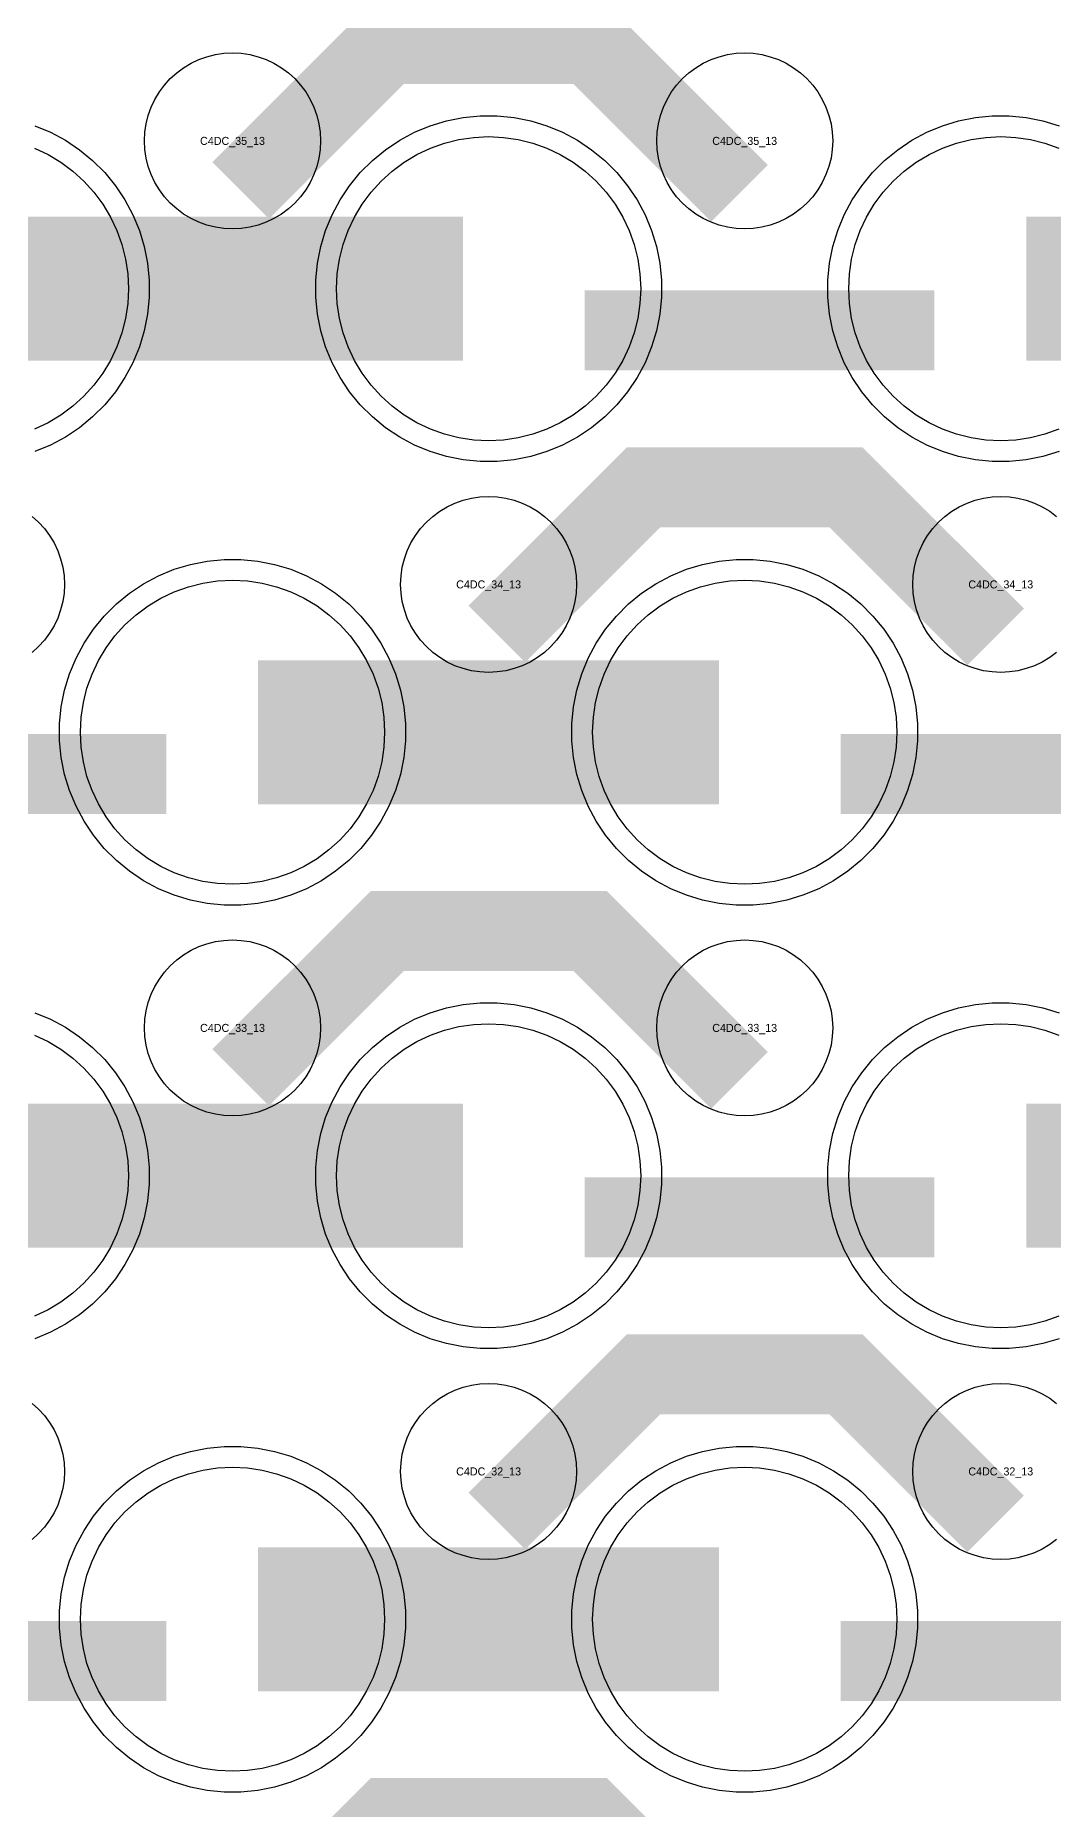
# Model space of a CAD drawing. Extents: x -11880 to 11880, y -14992 to 14992.
# Drawn here: x -7902 to -7584, y -10465 to -9911 of the extents above; entities that cross this region are included whole.
import ezdxf
from ezdxf.enums import TextEntityAlignment as Align

# ---------------------------------------------------------------- set-up
doc = ezdxf.new("R2010")
doc.units = 0
doc.header["$MEASUREMENT"] = 0
for name, color, linetype in [('GDS_775_DT_237', 138, 'CONTINUOUS'), ('RDL1_FS', 34, 'CONTINUOUS'), ('RDL_BS', 160, 'CONTINUOUS')]:
    doc.layers.add(name, color=color, linetype=linetype)

msp = doc.modelspace()

# ---------------------------------------------------------------- linework, layer by layer
at = {"layer": 'RDL1_FS', "color": 240, "true_color": 0xed1f24}
for points in [[(-7760, -10037.329), (-7764.657, -10037.1), (-7769.268, -10036.416), (-7773.791, -10035.284), (-7778.181, -10033.712), (-7782.395, -10031.72), (-7786.395, -10029.322), (-7790.14, -10026.544), (-7793.594, -10023.414), (-7796.724, -10019.96), (-7799.502, -10016.215), (-7801.9, -10012.215), (-7803.892, -10008.001), (-7805.464, -10003.611), (-7806.596, -9999.088), (-7807.28, -9994.477), (-7807.509, -9989.82), (-7807.28, -9985.163), (-7806.596, -9980.552), (-7805.464, -9976.029), (-7803.892, -9971.639), (-7801.9, -9967.425), (-7799.502, -9963.425), (-7796.724, -9959.68), (-7793.594, -9956.226), (-7790.14, -9953.096), (-7786.395, -9950.318), (-7782.395, -9947.92), (-7778.181, -9945.928), (-7773.791, -9944.356), (-7769.268, -9943.224), (-7764.657, -9942.54), (-7760, -9942.311), (-7755.343, -9942.54), (-7750.732, -9943.224), (-7746.209, -9944.356), (-7741.819, -9945.928), (-7737.605, -9947.92), (-7733.605, -9950.318), (-7729.86, -9953.096), (-7726.406, -9956.226), (-7723.276, -9959.68), (-7720.498, -9963.425), (-7718.1, -9967.425), (-7716.108, -9971.639), (-7714.536, -9976.029), (-7713.404, -9980.552), (-7712.72, -9985.163), (-7712.491, -9989.82), (-7712.72, -9994.477), (-7713.404, -9999.088), (-7714.536, -10003.611), (-7716.108, -10008.001), (-7718.1, -10012.215), (-7720.498, -10016.215), (-7723.276, -10019.96), (-7726.406, -10023.414), (-7729.86, -10026.544), (-7733.605, -10029.322), (-7737.605, -10031.72), (-7741.819, -10033.712), (-7746.209, -10035.284), (-7750.732, -10036.416), (-7755.343, -10037.1)], [(-7840, -10453.024), (-7844.657, -10452.795), (-7849.268, -10452.111), (-7853.791, -10450.979), (-7858.181, -10449.407), (-7862.395, -10447.415), (-7866.395, -10445.017), (-7870.14, -10442.239), (-7873.594, -10439.109), (-7876.724, -10435.655), (-7879.502, -10431.91), (-7881.9, -10427.91), (-7883.892, -10423.696), (-7885.464, -10419.306), (-7886.596, -10414.783), (-7887.28, -10410.172), (-7887.509, -10405.515), (-7887.28, -10400.858), (-7886.596, -10396.247), (-7885.464, -10391.724), (-7883.892, -10387.334), (-7881.9, -10383.12), (-7879.502, -10379.12), (-7876.724, -10375.375), (-7873.594, -10371.921), (-7870.14, -10368.791), (-7866.395, -10366.013), (-7862.395, -10363.615), (-7858.181, -10361.623), (-7853.791, -10360.051), (-7849.268, -10358.919), (-7844.657, -10358.235), (-7840, -10358.006), (-7835.343, -10358.235), (-7830.732, -10358.919), (-7826.209, -10360.051), (-7821.819, -10361.623), (-7817.605, -10363.615), (-7813.605, -10366.013), (-7809.86, -10368.791), (-7806.406, -10371.921), (-7803.276, -10375.375), (-7800.498, -10379.12), (-7798.1, -10383.12), (-7796.108, -10387.334), (-7794.536, -10391.724), (-7793.404, -10396.247), (-7792.72, -10400.858), (-7792.491, -10405.515), (-7792.72, -10410.172), (-7793.404, -10414.783), (-7794.536, -10419.306), (-7796.108, -10423.696), (-7798.1, -10427.91), (-7800.498, -10431.91), (-7803.276, -10435.655), (-7806.406, -10439.109), (-7809.86, -10442.239), (-7813.605, -10445.017), (-7817.605, -10447.415), (-7821.819, -10449.407), (-7826.209, -10450.979), (-7830.732, -10452.111), (-7835.343, -10452.795)], [(-7680, -10453.024), (-7684.657, -10452.795), (-7689.268, -10452.111), (-7693.791, -10450.979), (-7698.181, -10449.407), (-7702.395, -10447.415), (-7706.395, -10445.017), (-7710.14, -10442.239), (-7713.594, -10439.109), (-7716.724, -10435.655), (-7719.502, -10431.91), (-7721.9, -10427.91), (-7723.892, -10423.696), (-7725.464, -10419.306), (-7726.596, -10414.783), (-7727.28, -10410.172), (-7727.509, -10405.515), (-7727.28, -10400.858), (-7726.596, -10396.247), (-7725.464, -10391.724), (-7723.892, -10387.334), (-7721.9, -10383.12), (-7719.502, -10379.12), (-7716.724, -10375.375), (-7713.594, -10371.921), (-7710.14, -10368.791), (-7706.395, -10366.013), (-7702.395, -10363.615), (-7698.181, -10361.623), (-7693.791, -10360.051), (-7689.268, -10358.919), (-7684.657, -10358.235), (-7680, -10358.006), (-7675.343, -10358.235), (-7670.732, -10358.919), (-7666.209, -10360.051), (-7661.819, -10361.623), (-7657.605, -10363.615), (-7653.605, -10366.013), (-7649.86, -10368.791), (-7646.406, -10371.921), (-7643.276, -10375.375), (-7640.498, -10379.12), (-7638.1, -10383.12), (-7636.108, -10387.334), (-7634.536, -10391.724), (-7633.404, -10396.247), (-7632.72, -10400.858), (-7632.491, -10405.515), (-7632.72, -10410.172), (-7633.404, -10414.783), (-7634.536, -10419.306), (-7636.108, -10423.696), (-7638.1, -10427.91), (-7640.498, -10431.91), (-7643.276, -10435.655), (-7646.406, -10439.109), (-7649.86, -10442.239), (-7653.605, -10445.017), (-7657.605, -10447.415), (-7661.819, -10449.407), (-7666.209, -10450.979), (-7670.732, -10452.111), (-7675.343, -10452.795)]]:
    msp.add_lwpolyline(points, close=True, dxfattribs=at)
for points in [[(-7581.819, -10033.712), (-7586.209, -10035.284), (-7590.732, -10036.416), (-7595.343, -10037.1), (-7600, -10037.329), (-7604.657, -10037.1), (-7609.268, -10036.416), (-7613.791, -10035.284), (-7618.181, -10033.712), (-7622.395, -10031.72), (-7626.395, -10029.322), (-7630.14, -10026.544), (-7633.594, -10023.414), (-7636.724, -10019.96), (-7639.502, -10016.215), (-7641.9, -10012.215), (-7643.892, -10008.001), (-7645.464, -10003.611), (-7646.596, -9999.088), (-7647.28, -9994.477), (-7647.509, -9989.82), (-7647.28, -9985.163), (-7646.596, -9980.552), (-7645.464, -9976.029), (-7643.892, -9971.639), (-7641.9, -9967.425), (-7639.502, -9963.425), (-7636.724, -9959.68), (-7633.594, -9956.226), (-7630.14, -9953.096), (-7626.395, -9950.318), (-7622.395, -9947.92), (-7618.181, -9945.928), (-7613.791, -9944.356), (-7609.268, -9943.224), (-7604.657, -9942.54), (-7600, -9942.311), (-7595.343, -9942.54), (-7590.732, -9943.224), (-7586.209, -9944.356), (-7581.819, -9945.928)], [(-7901.819, -9945.928), (-7897.605, -9947.92), (-7893.605, -9950.318), (-7889.86, -9953.096), (-7886.406, -9956.226), (-7883.276, -9959.68), (-7880.498, -9963.425), (-7878.1, -9967.425), (-7876.108, -9971.639), (-7874.536, -9976.029), (-7873.404, -9980.552), (-7872.72, -9985.163), (-7872.491, -9989.82), (-7872.72, -9994.477), (-7873.404, -9999.088), (-7874.536, -10003.611), (-7876.108, -10008.001), (-7878.1, -10012.215), (-7880.498, -10016.215), (-7883.276, -10019.96), (-7886.406, -10023.414), (-7889.86, -10026.544), (-7893.605, -10029.322), (-7897.605, -10031.72), (-7901.819, -10033.712)]]:
    msp.add_lwpolyline(points, dxfattribs=at)
for points in [[(-7911.998, -9989.82, 45, 45, 0), (-7839.998, -9989.82, 45, 45, 0)], [(-7839.998, -9989.82, 45, 45, 0), (-7767.998, -9989.82, 45, 45, 0)], [(-7591.998, -9989.82, 45, 45, 0), (-7519.998, -9989.82, 45, 45, 0)], [(-7831.998, -10405.515, 45, 45, 0), (-7759.998, -10405.515, 45, 45, 0)], [(-7759.998, -10405.515, 45, 45, 0), (-7687.998, -10405.515, 45, 45, 0)]]:
    msp.add_lwpolyline(points, format="xyseb", dxfattribs=at)
at = {"layer": 'RDL1_FS'}
for points in [[(-7840, -10175.894), (-7844.657, -10175.665), (-7849.268, -10174.981), (-7853.791, -10173.849), (-7858.181, -10172.277), (-7862.395, -10170.285), (-7866.395, -10167.887), (-7870.14, -10165.109), (-7873.594, -10161.979), (-7876.724, -10158.525), (-7879.502, -10154.78), (-7881.9, -10150.78), (-7883.892, -10146.566), (-7885.464, -10142.176), (-7886.596, -10137.653), (-7887.28, -10133.042), (-7887.509, -10128.385), (-7887.28, -10123.728), (-7886.596, -10119.117), (-7885.464, -10114.594), (-7883.892, -10110.204), (-7881.9, -10105.99), (-7879.502, -10101.99), (-7876.724, -10098.245), (-7873.594, -10094.791), (-7870.14, -10091.661), (-7866.395, -10088.883), (-7862.395, -10086.485), (-7858.181, -10084.493), (-7853.791, -10082.921), (-7849.268, -10081.789), (-7844.657, -10081.105), (-7840, -10080.876), (-7835.343, -10081.105), (-7830.732, -10081.789), (-7826.209, -10082.921), (-7821.819, -10084.493), (-7817.605, -10086.485), (-7813.605, -10088.883), (-7809.86, -10091.661), (-7806.406, -10094.791), (-7803.276, -10098.245), (-7800.498, -10101.99), (-7798.1, -10105.99), (-7796.108, -10110.204), (-7794.536, -10114.594), (-7793.404, -10119.117), (-7792.72, -10123.728), (-7792.491, -10128.385), (-7792.72, -10133.042), (-7793.404, -10137.653), (-7794.536, -10142.176), (-7796.108, -10146.566), (-7798.1, -10150.78), (-7800.498, -10154.78), (-7803.276, -10158.525), (-7806.406, -10161.979), (-7809.86, -10165.109), (-7813.605, -10167.887), (-7817.605, -10170.285), (-7821.819, -10172.277), (-7826.209, -10173.849), (-7830.732, -10174.981), (-7835.343, -10175.665)], [(-7680, -10175.894), (-7684.657, -10175.665), (-7689.268, -10174.981), (-7693.791, -10173.849), (-7698.181, -10172.277), (-7702.395, -10170.285), (-7706.395, -10167.887), (-7710.14, -10165.109), (-7713.594, -10161.979), (-7716.724, -10158.525), (-7719.502, -10154.78), (-7721.9, -10150.78), (-7723.892, -10146.566), (-7725.464, -10142.176), (-7726.596, -10137.653), (-7727.28, -10133.042), (-7727.509, -10128.385), (-7727.28, -10123.728), (-7726.596, -10119.117), (-7725.464, -10114.594), (-7723.892, -10110.204), (-7721.9, -10105.99), (-7719.502, -10101.99), (-7716.724, -10098.245), (-7713.594, -10094.791), (-7710.14, -10091.661), (-7706.395, -10088.883), (-7702.395, -10086.485), (-7698.181, -10084.493), (-7693.791, -10082.921), (-7689.268, -10081.789), (-7684.657, -10081.105), (-7680, -10080.876), (-7675.343, -10081.105), (-7670.732, -10081.789), (-7666.209, -10082.921), (-7661.819, -10084.493), (-7657.605, -10086.485), (-7653.605, -10088.883), (-7649.86, -10091.661), (-7646.406, -10094.791), (-7643.276, -10098.245), (-7640.498, -10101.99), (-7638.1, -10105.99), (-7636.108, -10110.204), (-7634.536, -10114.594), (-7633.404, -10119.117), (-7632.72, -10123.728), (-7632.491, -10128.385), (-7632.72, -10133.042), (-7633.404, -10137.653), (-7634.536, -10142.176), (-7636.108, -10146.566), (-7638.1, -10150.78), (-7640.498, -10154.78), (-7643.276, -10158.525), (-7646.406, -10161.979), (-7649.86, -10165.109), (-7653.605, -10167.887), (-7657.605, -10170.285), (-7661.819, -10172.277), (-7666.209, -10173.849), (-7670.732, -10174.981), (-7675.343, -10175.665)], [(-7760, -10314.459), (-7764.657, -10314.23), (-7769.268, -10313.546), (-7773.791, -10312.414), (-7778.181, -10310.842), (-7782.395, -10308.85), (-7786.395, -10306.452), (-7790.14, -10303.674), (-7793.594, -10300.544), (-7796.724, -10297.09), (-7799.502, -10293.345), (-7801.9, -10289.345), (-7803.892, -10285.131), (-7805.464, -10280.741), (-7806.596, -10276.218), (-7807.28, -10271.607), (-7807.509, -10266.95), (-7807.28, -10262.293), (-7806.596, -10257.682), (-7805.464, -10253.159), (-7803.892, -10248.769), (-7801.9, -10244.555), (-7799.502, -10240.555), (-7796.724, -10236.81), (-7793.594, -10233.356), (-7790.14, -10230.226), (-7786.395, -10227.448), (-7782.395, -10225.05), (-7778.181, -10223.058), (-7773.791, -10221.486), (-7769.268, -10220.354), (-7764.657, -10219.67), (-7760, -10219.441), (-7755.343, -10219.67), (-7750.732, -10220.354), (-7746.209, -10221.486), (-7741.819, -10223.058), (-7737.605, -10225.05), (-7733.605, -10227.448), (-7729.86, -10230.226), (-7726.406, -10233.356), (-7723.276, -10236.81), (-7720.498, -10240.555), (-7718.1, -10244.555), (-7716.108, -10248.769), (-7714.536, -10253.159), (-7713.404, -10257.682), (-7712.72, -10262.293), (-7712.491, -10266.95), (-7712.72, -10271.607), (-7713.404, -10276.218), (-7714.536, -10280.741), (-7716.108, -10285.131), (-7718.1, -10289.345), (-7720.498, -10293.345), (-7723.276, -10297.09), (-7726.406, -10300.544), (-7729.86, -10303.674), (-7733.605, -10306.452), (-7737.605, -10308.85), (-7741.819, -10310.842), (-7746.209, -10312.414), (-7750.732, -10313.546), (-7755.343, -10314.23)]]:
    msp.add_lwpolyline(points, close=True, dxfattribs=at)
for points in [[(-7831.998, -10128.385, 45, 45, 0), (-7759.998, -10128.385, 45, 45, 0)], [(-7759.998, -10128.385, 45, 45, 0), (-7687.998, -10128.385, 45, 45, 0)], [(-7911.998, -10266.95, 45, 45, 0), (-7839.998, -10266.95, 45, 45, 0)], [(-7839.998, -10266.95, 45, 45, 0), (-7767.998, -10266.95, 45, 45, 0)], [(-7591.998, -10266.95, 45, 45, 0), (-7519.998, -10266.95, 45, 45, 0)]]:
    msp.add_lwpolyline(points, format="xyseb", dxfattribs=at)
for points in [[(-7581.819, -10310.842), (-7586.209, -10312.414), (-7590.732, -10313.546), (-7595.343, -10314.23), (-7600, -10314.459), (-7604.657, -10314.23), (-7609.268, -10313.546), (-7613.791, -10312.414), (-7618.181, -10310.842), (-7622.395, -10308.85), (-7626.395, -10306.452), (-7630.14, -10303.674), (-7633.594, -10300.544), (-7636.724, -10297.09), (-7639.502, -10293.345), (-7641.9, -10289.345), (-7643.892, -10285.131), (-7645.464, -10280.741), (-7646.596, -10276.218), (-7647.28, -10271.607), (-7647.509, -10266.95), (-7647.28, -10262.293), (-7646.596, -10257.682), (-7645.464, -10253.159), (-7643.892, -10248.769), (-7641.9, -10244.555), (-7639.502, -10240.555), (-7636.724, -10236.81), (-7633.594, -10233.356), (-7630.14, -10230.226), (-7626.395, -10227.448), (-7622.395, -10225.05), (-7618.181, -10223.058), (-7613.791, -10221.486), (-7609.268, -10220.354), (-7604.657, -10219.67), (-7600, -10219.441), (-7595.343, -10219.67), (-7590.732, -10220.354), (-7586.209, -10221.486), (-7581.819, -10223.058)], [(-7901.819, -10223.058), (-7897.605, -10225.05), (-7893.605, -10227.448), (-7889.86, -10230.226), (-7886.406, -10233.356), (-7883.276, -10236.81), (-7880.498, -10240.555), (-7878.1, -10244.555), (-7876.108, -10248.769), (-7874.536, -10253.159), (-7873.404, -10257.682), (-7872.72, -10262.293), (-7872.491, -10266.95), (-7872.72, -10271.607), (-7873.404, -10276.218), (-7874.536, -10280.741), (-7876.108, -10285.131), (-7878.1, -10289.345), (-7880.498, -10293.345), (-7883.276, -10297.09), (-7886.406, -10300.544), (-7889.86, -10303.674), (-7893.605, -10306.452), (-7897.605, -10308.85), (-7901.819, -10310.842)]]:
    msp.add_lwpolyline(points, dxfattribs=at)
at = {"layer": 'RDL_BS'}
for points in [[(-7837.438, -9959.134, 25, 25, 0), (-7791.623, -9913.319, 25, 25, 0), (-7758.07, -9913.319, 25, 25, 0)], [(-7681.599, -9960.033, 25, 25, 0), (-7728.313, -9913.319, 25, 25, 0), (-7758.071, -9913.319, 25, 25, 0)], [(-7757.438, -10097.699, 25, 25, 0), (-7711.623, -10051.884, 25, 25, 0), (-7678.07, -10051.884, 25, 25, 0)], [(-7601.599, -10098.598, 25, 25, 0), (-7648.313, -10051.884, 25, 25, 0), (-7678.071, -10051.884, 25, 25, 0)], [(-7969.984, -10141.398, 25, 25, 0), (-7860.719, -10141.398, 25, 25, 0)], [(-7649.984, -10141.398, 25, 25, 0), (-7540.719, -10141.398, 25, 25, 0)], [(-7837.438, -10236.264, 25, 25, 0), (-7791.623, -10190.449, 25, 25, 0), (-7758.07, -10190.449, 25, 25, 0)], [(-7681.599, -10237.163, 25, 25, 0), (-7728.313, -10190.449, 25, 25, 0), (-7758.071, -10190.449, 25, 25, 0)], [(-7729.984, -10279.963, 25, 25, 0), (-7620.719, -10279.963, 25, 25, 0)], [(-7757.438, -10374.829, 25, 25, 0), (-7711.623, -10329.014, 25, 25, 0), (-7678.07, -10329.014, 25, 25, 0)], [(-7601.599, -10375.728, 25, 25, 0), (-7648.313, -10329.014, 25, 25, 0), (-7678.071, -10329.014, 25, 25, 0)], [(-7837.438, -10513.394, 25, 25, 0), (-7791.623, -10467.579, 25, 25, 0), (-7758.07, -10467.579, 25, 25, 0)], [(-7681.599, -10514.293, 25, 25, 0), (-7728.313, -10467.579, 25, 25, 0), (-7758.071, -10467.579, 25, 25, 0)]]:
    msp.add_lwpolyline(points, format="xyseb", dxfattribs=at)
for points in [[(-7840, -9971.126), (-7842.693, -9970.994), (-7845.365, -9970.598), (-7847.984, -9969.941), (-7850.519, -9969.034), (-7852.956, -9967.882), (-7855.28, -9966.489), (-7857.443, -9964.886), (-7859.442, -9963.074), (-7861.254, -9961.075), (-7862.857, -9958.912), (-7864.25, -9956.588), (-7865.402, -9954.151), (-7866.309, -9951.616), (-7866.966, -9948.997), (-7867.362, -9946.325), (-7867.494, -9943.632), (-7867.362, -9940.939), (-7866.966, -9938.267), (-7866.309, -9935.648), (-7865.402, -9933.113), (-7864.25, -9930.676), (-7862.857, -9928.352), (-7861.254, -9926.189), (-7859.442, -9924.19), (-7857.443, -9922.378), (-7855.28, -9920.775), (-7852.956, -9919.382), (-7850.519, -9918.23), (-7847.984, -9917.323), (-7845.365, -9916.666), (-7842.693, -9916.27), (-7840, -9916.138), (-7837.307, -9916.27), (-7834.635, -9916.666), (-7832.016, -9917.323), (-7829.481, -9918.23), (-7827.044, -9919.382), (-7824.72, -9920.775), (-7822.557, -9922.378), (-7820.558, -9924.19), (-7818.746, -9926.189), (-7817.143, -9928.352), (-7815.75, -9930.676), (-7814.598, -9933.113), (-7813.691, -9935.648), (-7813.034, -9938.267), (-7812.638, -9940.939), (-7812.506, -9943.632), (-7812.638, -9946.325), (-7813.034, -9948.997), (-7813.691, -9951.616), (-7814.598, -9954.151), (-7815.75, -9956.588), (-7817.143, -9958.912), (-7818.746, -9961.075), (-7820.558, -9963.074), (-7822.557, -9964.886), (-7824.72, -9966.489), (-7827.044, -9967.882), (-7829.481, -9969.034), (-7832.016, -9969.941), (-7834.635, -9970.598), (-7837.307, -9970.994)], [(-7680, -9971.126), (-7682.693, -9970.994), (-7685.365, -9970.598), (-7687.984, -9969.941), (-7690.519, -9969.034), (-7692.956, -9967.882), (-7695.28, -9966.489), (-7697.443, -9964.886), (-7699.442, -9963.074), (-7701.254, -9961.075), (-7702.857, -9958.912), (-7704.25, -9956.588), (-7705.402, -9954.151), (-7706.309, -9951.616), (-7706.966, -9948.997), (-7707.362, -9946.325), (-7707.494, -9943.632), (-7707.362, -9940.939), (-7706.966, -9938.267), (-7706.309, -9935.648), (-7705.402, -9933.113), (-7704.25, -9930.676), (-7702.857, -9928.352), (-7701.254, -9926.189), (-7699.442, -9924.19), (-7697.443, -9922.378), (-7695.28, -9920.775), (-7692.956, -9919.382), (-7690.519, -9918.23), (-7687.984, -9917.323), (-7685.365, -9916.666), (-7682.693, -9916.27), (-7680, -9916.138), (-7677.307, -9916.27), (-7674.635, -9916.666), (-7672.016, -9917.323), (-7669.481, -9918.23), (-7667.044, -9919.382), (-7664.72, -9920.775), (-7662.557, -9922.378), (-7660.558, -9924.19), (-7658.746, -9926.189), (-7657.143, -9928.352), (-7655.75, -9930.676), (-7654.598, -9933.113), (-7653.691, -9935.648), (-7653.034, -9938.267), (-7652.638, -9940.939), (-7652.506, -9943.632), (-7652.638, -9946.325), (-7653.034, -9948.997), (-7653.691, -9951.616), (-7654.598, -9954.151), (-7655.75, -9956.588), (-7657.143, -9958.912), (-7658.746, -9961.075), (-7660.558, -9963.074), (-7662.557, -9964.886), (-7664.72, -9966.489), (-7667.044, -9967.882), (-7669.481, -9969.034), (-7672.016, -9969.941), (-7674.635, -9970.598), (-7677.307, -9970.994)], [(-7760, -10109.691), (-7762.693, -10109.559), (-7765.365, -10109.163), (-7767.984, -10108.506), (-7770.519, -10107.599), (-7772.956, -10106.447), (-7775.28, -10105.054), (-7777.443, -10103.451), (-7779.442, -10101.639), (-7781.254, -10099.64), (-7782.857, -10097.477), (-7784.25, -10095.153), (-7785.402, -10092.716), (-7786.309, -10090.181), (-7786.966, -10087.562), (-7787.362, -10084.89), (-7787.494, -10082.197), (-7787.362, -10079.504), (-7786.966, -10076.832), (-7786.309, -10074.213), (-7785.402, -10071.678), (-7784.25, -10069.241), (-7782.857, -10066.917), (-7781.254, -10064.754), (-7779.442, -10062.755), (-7777.443, -10060.943), (-7775.28, -10059.34), (-7772.956, -10057.947), (-7770.519, -10056.795), (-7767.984, -10055.888), (-7765.365, -10055.231), (-7762.693, -10054.835), (-7760, -10054.703), (-7757.307, -10054.835), (-7754.635, -10055.231), (-7752.016, -10055.888), (-7749.481, -10056.795), (-7747.044, -10057.947), (-7744.72, -10059.34), (-7742.557, -10060.943), (-7740.558, -10062.755), (-7738.746, -10064.754), (-7737.143, -10066.917), (-7735.75, -10069.241), (-7734.598, -10071.678), (-7733.691, -10074.213), (-7733.034, -10076.832), (-7732.638, -10079.504), (-7732.506, -10082.197), (-7732.638, -10084.89), (-7733.034, -10087.562), (-7733.691, -10090.181), (-7734.598, -10092.716), (-7735.75, -10095.153), (-7737.143, -10097.477), (-7738.746, -10099.64), (-7740.558, -10101.639), (-7742.557, -10103.451), (-7744.72, -10105.054), (-7747.044, -10106.447), (-7749.481, -10107.599), (-7752.016, -10108.506), (-7754.635, -10109.163), (-7757.307, -10109.559)], [(-7842.644, -10182.385), (-7847.938, -10181.868), (-7853.165, -10180.822), (-7858.205, -10179.291), (-7863.115, -10177.26), (-7867.777, -10174.768), (-7872.191, -10171.821), (-7876.292, -10168.459), (-7880.074, -10164.677), (-7883.436, -10160.576), (-7886.383, -10156.162), (-7888.875, -10151.5), (-7890.906, -10146.59), (-7892.437, -10141.55), (-7893.483, -10136.323), (-7894, -10131.029), (-7894, -10125.741), (-7893.483, -10120.447), (-7892.437, -10115.22), (-7890.906, -10110.18), (-7888.875, -10105.27), (-7886.383, -10100.608), (-7883.436, -10096.194), (-7880.074, -10092.093), (-7876.292, -10088.311), (-7872.191, -10084.949), (-7867.777, -10082.002), (-7863.115, -10079.51), (-7858.205, -10077.479), (-7853.165, -10075.948), (-7847.938, -10074.902), (-7842.644, -10074.385), (-7837.356, -10074.385), (-7832.062, -10074.902), (-7826.835, -10075.948), (-7821.795, -10077.479), (-7816.885, -10079.51), (-7812.223, -10082.002), (-7807.809, -10084.949), (-7803.708, -10088.311), (-7799.926, -10092.093), (-7796.564, -10096.194), (-7793.617, -10100.608), (-7791.125, -10105.27), (-7789.094, -10110.18), (-7787.563, -10115.22), (-7786.517, -10120.447), (-7786, -10125.741), (-7786, -10131.029), (-7786.517, -10136.323), (-7787.563, -10141.55), (-7789.094, -10146.59), (-7791.125, -10151.5), (-7793.617, -10156.162), (-7796.564, -10160.576), (-7799.926, -10164.677), (-7803.708, -10168.459), (-7807.809, -10171.821), (-7812.223, -10174.768), (-7816.885, -10177.26), (-7821.795, -10179.291), (-7826.835, -10180.822), (-7832.062, -10181.868), (-7837.356, -10182.385)], [(-7682.644, -10182.385), (-7687.938, -10181.868), (-7693.165, -10180.822), (-7698.205, -10179.291), (-7703.115, -10177.26), (-7707.777, -10174.768), (-7712.191, -10171.821), (-7716.292, -10168.459), (-7720.074, -10164.677), (-7723.436, -10160.576), (-7726.383, -10156.162), (-7728.875, -10151.5), (-7730.906, -10146.59), (-7732.437, -10141.55), (-7733.483, -10136.323), (-7734, -10131.029), (-7734, -10125.741), (-7733.483, -10120.447), (-7732.437, -10115.22), (-7730.906, -10110.18), (-7728.875, -10105.27), (-7726.383, -10100.608), (-7723.436, -10096.194), (-7720.074, -10092.093), (-7716.292, -10088.311), (-7712.191, -10084.949), (-7707.777, -10082.002), (-7703.115, -10079.51), (-7698.205, -10077.479), (-7693.165, -10075.948), (-7687.938, -10074.902), (-7682.644, -10074.385), (-7677.356, -10074.385), (-7672.062, -10074.902), (-7666.835, -10075.948), (-7661.795, -10077.479), (-7656.885, -10079.51), (-7652.223, -10082.002), (-7647.809, -10084.949), (-7643.708, -10088.311), (-7639.926, -10092.093), (-7636.564, -10096.194), (-7633.617, -10100.608), (-7631.125, -10105.27), (-7629.094, -10110.18), (-7627.563, -10115.22), (-7626.517, -10120.447), (-7626, -10125.741), (-7626, -10131.029), (-7626.517, -10136.323), (-7627.563, -10141.55), (-7629.094, -10146.59), (-7631.125, -10151.5), (-7633.617, -10156.162), (-7636.564, -10160.576), (-7639.926, -10164.677), (-7643.708, -10168.459), (-7647.809, -10171.821), (-7652.223, -10174.768), (-7656.885, -10177.26), (-7661.795, -10179.291), (-7666.835, -10180.822), (-7672.062, -10181.868), (-7677.356, -10182.385)], [(-7840, -10248.256), (-7842.693, -10248.124), (-7845.365, -10247.728), (-7847.984, -10247.071), (-7850.519, -10246.164), (-7852.956, -10245.012), (-7855.28, -10243.619), (-7857.443, -10242.016), (-7859.442, -10240.204), (-7861.254, -10238.205), (-7862.857, -10236.042), (-7864.25, -10233.718), (-7865.402, -10231.281), (-7866.309, -10228.746), (-7866.966, -10226.127), (-7867.362, -10223.455), (-7867.494, -10220.762), (-7867.362, -10218.069), (-7866.966, -10215.397), (-7866.309, -10212.778), (-7865.402, -10210.243), (-7864.25, -10207.806), (-7862.857, -10205.482), (-7861.254, -10203.319), (-7859.442, -10201.32), (-7857.443, -10199.508), (-7855.28, -10197.905), (-7852.956, -10196.512), (-7850.519, -10195.36), (-7847.984, -10194.453), (-7845.365, -10193.796), (-7842.693, -10193.4), (-7840, -10193.268), (-7837.307, -10193.4), (-7834.635, -10193.796), (-7832.016, -10194.453), (-7829.481, -10195.36), (-7827.044, -10196.512), (-7824.72, -10197.905), (-7822.557, -10199.508), (-7820.558, -10201.32), (-7818.746, -10203.319), (-7817.143, -10205.482), (-7815.75, -10207.806), (-7814.598, -10210.243), (-7813.691, -10212.778), (-7813.034, -10215.397), (-7812.638, -10218.069), (-7812.506, -10220.762), (-7812.638, -10223.455), (-7813.034, -10226.127), (-7813.691, -10228.746), (-7814.598, -10231.281), (-7815.75, -10233.718), (-7817.143, -10236.042), (-7818.746, -10238.205), (-7820.558, -10240.204), (-7822.557, -10242.016), (-7824.72, -10243.619), (-7827.044, -10245.012), (-7829.481, -10246.164), (-7832.016, -10247.071), (-7834.635, -10247.728), (-7837.307, -10248.124)], [(-7680, -10248.256), (-7682.693, -10248.124), (-7685.365, -10247.728), (-7687.984, -10247.071), (-7690.519, -10246.164), (-7692.956, -10245.012), (-7695.28, -10243.619), (-7697.443, -10242.016), (-7699.442, -10240.204), (-7701.254, -10238.205), (-7702.857, -10236.042), (-7704.25, -10233.718), (-7705.402, -10231.281), (-7706.309, -10228.746), (-7706.966, -10226.127), (-7707.362, -10223.455), (-7707.494, -10220.762), (-7707.362, -10218.069), (-7706.966, -10215.397), (-7706.309, -10212.778), (-7705.402, -10210.243), (-7704.25, -10207.806), (-7702.857, -10205.482), (-7701.254, -10203.319), (-7699.442, -10201.32), (-7697.443, -10199.508), (-7695.28, -10197.905), (-7692.956, -10196.512), (-7690.519, -10195.36), (-7687.984, -10194.453), (-7685.365, -10193.796), (-7682.693, -10193.4), (-7680, -10193.268), (-7677.307, -10193.4), (-7674.635, -10193.796), (-7672.016, -10194.453), (-7669.481, -10195.36), (-7667.044, -10196.512), (-7664.72, -10197.905), (-7662.557, -10199.508), (-7660.558, -10201.32), (-7658.746, -10203.319), (-7657.143, -10205.482), (-7655.75, -10207.806), (-7654.598, -10210.243), (-7653.691, -10212.778), (-7653.034, -10215.397), (-7652.638, -10218.069), (-7652.506, -10220.762), (-7652.638, -10223.455), (-7653.034, -10226.127), (-7653.691, -10228.746), (-7654.598, -10231.281), (-7655.75, -10233.718), (-7657.143, -10236.042), (-7658.746, -10238.205), (-7660.558, -10240.204), (-7662.557, -10242.016), (-7664.72, -10243.619), (-7667.044, -10245.012), (-7669.481, -10246.164), (-7672.016, -10247.071), (-7674.635, -10247.728), (-7677.307, -10248.124)], [(-7762.644, -10320.95), (-7767.938, -10320.433), (-7773.165, -10319.387), (-7778.205, -10317.856), (-7783.115, -10315.825), (-7787.777, -10313.333), (-7792.191, -10310.386), (-7796.292, -10307.024), (-7800.074, -10303.242), (-7803.436, -10299.141), (-7806.383, -10294.727), (-7808.875, -10290.065), (-7810.906, -10285.155), (-7812.437, -10280.115), (-7813.483, -10274.888), (-7814, -10269.594), (-7814, -10264.306), (-7813.483, -10259.012), (-7812.437, -10253.785), (-7810.906, -10248.745), (-7808.875, -10243.835), (-7806.383, -10239.173), (-7803.436, -10234.759), (-7800.074, -10230.658), (-7796.292, -10226.876), (-7792.191, -10223.514), (-7787.777, -10220.567), (-7783.115, -10218.075), (-7778.205, -10216.044), (-7773.165, -10214.513), (-7767.938, -10213.467), (-7762.644, -10212.95), (-7757.356, -10212.95), (-7752.062, -10213.467), (-7746.835, -10214.513), (-7741.795, -10216.044), (-7736.885, -10218.075), (-7732.223, -10220.567), (-7727.809, -10223.514), (-7723.708, -10226.876), (-7719.926, -10230.658), (-7716.564, -10234.759), (-7713.617, -10239.173), (-7711.125, -10243.835), (-7709.094, -10248.745), (-7707.563, -10253.785), (-7706.517, -10259.012), (-7706, -10264.306), (-7706, -10269.594), (-7706.517, -10274.888), (-7707.563, -10280.115), (-7709.094, -10285.155), (-7711.125, -10290.065), (-7713.617, -10294.727), (-7716.564, -10299.141), (-7719.926, -10303.242), (-7723.708, -10307.024), (-7727.809, -10310.386), (-7732.223, -10313.333), (-7736.885, -10315.825), (-7741.795, -10317.856), (-7746.835, -10319.387), (-7752.062, -10320.433), (-7757.356, -10320.95)], [(-7760, -10386.821), (-7762.693, -10386.689), (-7765.365, -10386.293), (-7767.984, -10385.636), (-7770.519, -10384.729), (-7772.956, -10383.577), (-7775.28, -10382.184), (-7777.443, -10380.581), (-7779.442, -10378.769), (-7781.254, -10376.77), (-7782.857, -10374.607), (-7784.25, -10372.283), (-7785.402, -10369.846), (-7786.309, -10367.311), (-7786.966, -10364.692), (-7787.362, -10362.02), (-7787.494, -10359.327), (-7787.362, -10356.634), (-7786.966, -10353.962), (-7786.309, -10351.343), (-7785.402, -10348.808), (-7784.25, -10346.371), (-7782.857, -10344.047), (-7781.254, -10341.884), (-7779.442, -10339.885), (-7777.443, -10338.073), (-7775.28, -10336.47), (-7772.956, -10335.077), (-7770.519, -10333.925), (-7767.984, -10333.018), (-7765.365, -10332.361), (-7762.693, -10331.965), (-7760, -10331.833), (-7757.307, -10331.965), (-7754.635, -10332.361), (-7752.016, -10333.018), (-7749.481, -10333.925), (-7747.044, -10335.077), (-7744.72, -10336.47), (-7742.557, -10338.073), (-7740.558, -10339.885), (-7738.746, -10341.884), (-7737.143, -10344.047), (-7735.75, -10346.371), (-7734.598, -10348.808), (-7733.691, -10351.343), (-7733.034, -10353.962), (-7732.638, -10356.634), (-7732.506, -10359.327), (-7732.638, -10362.02), (-7733.034, -10364.692), (-7733.691, -10367.311), (-7734.598, -10369.846), (-7735.75, -10372.283), (-7737.143, -10374.607), (-7738.746, -10376.77), (-7740.558, -10378.769), (-7742.557, -10380.581), (-7744.72, -10382.184), (-7747.044, -10383.577), (-7749.481, -10384.729), (-7752.016, -10385.636), (-7754.635, -10386.293), (-7757.307, -10386.689)]]:
    msp.add_lwpolyline(points, close=True, dxfattribs=at)
at = {"layer": 'RDL_BS', "color": 240, "true_color": 0xed1f24}
for points in [[(-7762.644, -10043.82), (-7767.938, -10043.303), (-7773.165, -10042.257), (-7778.205, -10040.726), (-7783.115, -10038.695), (-7787.777, -10036.203), (-7792.191, -10033.256), (-7796.292, -10029.894), (-7800.074, -10026.112), (-7803.436, -10022.011), (-7806.383, -10017.597), (-7808.875, -10012.935), (-7810.906, -10008.025), (-7812.437, -10002.985), (-7813.483, -9997.758), (-7814, -9992.464), (-7814, -9987.176), (-7813.483, -9981.882), (-7812.437, -9976.655), (-7810.906, -9971.615), (-7808.875, -9966.705), (-7806.383, -9962.043), (-7803.436, -9957.629), (-7800.074, -9953.528), (-7796.292, -9949.746), (-7792.191, -9946.384), (-7787.777, -9943.437), (-7783.115, -9940.945), (-7778.205, -9938.914), (-7773.165, -9937.383), (-7767.938, -9936.337), (-7762.644, -9935.82), (-7757.356, -9935.82), (-7752.062, -9936.337), (-7746.835, -9937.383), (-7741.795, -9938.914), (-7736.885, -9940.945), (-7732.223, -9943.437), (-7727.809, -9946.384), (-7723.708, -9949.746), (-7719.926, -9953.528), (-7716.564, -9957.629), (-7713.617, -9962.043), (-7711.125, -9966.705), (-7709.094, -9971.615), (-7707.563, -9976.655), (-7706.517, -9981.882), (-7706, -9987.176), (-7706, -9992.464), (-7706.517, -9997.758), (-7707.563, -10002.985), (-7709.094, -10008.025), (-7711.125, -10012.935), (-7713.617, -10017.597), (-7716.564, -10022.011), (-7719.926, -10026.112), (-7723.708, -10029.894), (-7727.809, -10033.256), (-7732.223, -10036.203), (-7736.885, -10038.695), (-7741.795, -10040.726), (-7746.835, -10042.257), (-7752.062, -10043.303), (-7757.356, -10043.82)], [(-7842.644, -10459.515), (-7847.938, -10458.998), (-7853.165, -10457.952), (-7858.205, -10456.421), (-7863.115, -10454.39), (-7867.777, -10451.898), (-7872.191, -10448.951), (-7876.292, -10445.589), (-7880.074, -10441.807), (-7883.436, -10437.706), (-7886.383, -10433.292), (-7888.875, -10428.63), (-7890.906, -10423.72), (-7892.437, -10418.68), (-7893.483, -10413.453), (-7894, -10408.159), (-7894, -10402.871), (-7893.483, -10397.577), (-7892.437, -10392.35), (-7890.906, -10387.31), (-7888.875, -10382.4), (-7886.383, -10377.738), (-7883.436, -10373.324), (-7880.074, -10369.223), (-7876.292, -10365.441), (-7872.191, -10362.079), (-7867.777, -10359.132), (-7863.115, -10356.64), (-7858.205, -10354.609), (-7853.165, -10353.078), (-7847.938, -10352.032), (-7842.644, -10351.515), (-7837.356, -10351.515), (-7832.062, -10352.032), (-7826.835, -10353.078), (-7821.795, -10354.609), (-7816.885, -10356.64), (-7812.223, -10359.132), (-7807.809, -10362.079), (-7803.708, -10365.441), (-7799.926, -10369.223), (-7796.564, -10373.324), (-7793.617, -10377.738), (-7791.125, -10382.4), (-7789.094, -10387.31), (-7787.563, -10392.35), (-7786.517, -10397.577), (-7786, -10402.871), (-7786, -10408.159), (-7786.517, -10413.453), (-7787.563, -10418.68), (-7789.094, -10423.72), (-7791.125, -10428.63), (-7793.617, -10433.292), (-7796.564, -10437.706), (-7799.926, -10441.807), (-7803.708, -10445.589), (-7807.809, -10448.951), (-7812.223, -10451.898), (-7816.885, -10454.39), (-7821.795, -10456.421), (-7826.835, -10457.952), (-7832.062, -10458.998), (-7837.356, -10459.515)], [(-7682.644, -10459.515), (-7687.938, -10458.998), (-7693.165, -10457.952), (-7698.205, -10456.421), (-7703.115, -10454.39), (-7707.777, -10451.898), (-7712.191, -10448.951), (-7716.292, -10445.589), (-7720.074, -10441.807), (-7723.436, -10437.706), (-7726.383, -10433.292), (-7728.875, -10428.63), (-7730.906, -10423.72), (-7732.437, -10418.68), (-7733.483, -10413.453), (-7734, -10408.159), (-7734, -10402.871), (-7733.483, -10397.577), (-7732.437, -10392.35), (-7730.906, -10387.31), (-7728.875, -10382.4), (-7726.383, -10377.738), (-7723.436, -10373.324), (-7720.074, -10369.223), (-7716.292, -10365.441), (-7712.191, -10362.079), (-7707.777, -10359.132), (-7703.115, -10356.64), (-7698.205, -10354.609), (-7693.165, -10353.078), (-7687.938, -10352.032), (-7682.644, -10351.515), (-7677.356, -10351.515), (-7672.062, -10352.032), (-7666.835, -10353.078), (-7661.795, -10354.609), (-7656.885, -10356.64), (-7652.223, -10359.132), (-7647.809, -10362.079), (-7643.708, -10365.441), (-7639.926, -10369.223), (-7636.564, -10373.324), (-7633.617, -10377.738), (-7631.125, -10382.4), (-7629.094, -10387.31), (-7627.563, -10392.35), (-7626.517, -10397.577), (-7626, -10402.871), (-7626, -10408.159), (-7626.517, -10413.453), (-7627.563, -10418.68), (-7629.094, -10423.72), (-7631.125, -10428.63), (-7633.617, -10433.292), (-7636.564, -10437.706), (-7639.926, -10441.807), (-7643.708, -10445.589), (-7647.809, -10448.951), (-7652.223, -10451.898), (-7656.885, -10454.39), (-7661.795, -10456.421), (-7666.835, -10457.952), (-7672.062, -10458.998), (-7677.356, -10459.515)]]:
    msp.add_lwpolyline(points, close=True, dxfattribs=at)
for points in [[(-7581.795, -10040.726), (-7586.835, -10042.257), (-7592.062, -10043.303), (-7597.356, -10043.82), (-7602.644, -10043.82), (-7607.938, -10043.303), (-7613.165, -10042.257), (-7618.205, -10040.726), (-7623.115, -10038.695), (-7627.777, -10036.203), (-7632.191, -10033.256), (-7636.292, -10029.894), (-7640.074, -10026.112), (-7643.436, -10022.011), (-7646.383, -10017.597), (-7648.875, -10012.935), (-7650.906, -10008.025), (-7652.437, -10002.985), (-7653.483, -9997.758), (-7654, -9992.464), (-7654, -9987.176), (-7653.483, -9981.882), (-7652.437, -9976.655), (-7650.906, -9971.615), (-7648.875, -9966.705), (-7646.383, -9962.043), (-7643.436, -9957.629), (-7640.074, -9953.528), (-7636.292, -9949.746), (-7632.191, -9946.384), (-7627.777, -9943.437), (-7623.115, -9940.945), (-7618.205, -9938.914), (-7613.165, -9937.383), (-7607.938, -9936.337), (-7602.644, -9935.82), (-7597.356, -9935.82), (-7592.062, -9936.337), (-7586.835, -9937.383), (-7581.795, -9938.914)], [(-7901.795, -9938.914), (-7896.885, -9940.945), (-7892.223, -9943.437), (-7887.809, -9946.384), (-7883.708, -9949.746), (-7879.926, -9953.528), (-7876.564, -9957.629), (-7873.617, -9962.043), (-7871.125, -9966.705), (-7869.094, -9971.615), (-7867.563, -9976.655), (-7866.517, -9981.882), (-7866, -9987.176), (-7866, -9992.464), (-7866.517, -9997.758), (-7867.563, -10002.985), (-7869.094, -10008.025), (-7871.125, -10012.935), (-7873.617, -10017.597), (-7876.564, -10022.011), (-7879.926, -10026.112), (-7883.708, -10029.894), (-7887.809, -10033.256), (-7892.223, -10036.203), (-7896.885, -10038.695), (-7901.795, -10040.726)]]:
    msp.add_lwpolyline(points, dxfattribs=at)
for points in [[(-7729.984, -10002.833, 25, 25, 0), (-7620.719, -10002.833, 25, 25, 0)], [(-7969.984, -10418.528, 25, 25, 0), (-7860.719, -10418.528, 25, 25, 0)], [(-7649.984, -10418.528, 25, 25, 0), (-7540.719, -10418.528, 25, 25, 0)]]:
    msp.add_lwpolyline(points, format="xyseb", dxfattribs=at)
at = {"layer": 'RDL_BS'}
for points in [[(-7582.557, -10103.451), (-7584.72, -10105.054), (-7587.044, -10106.447), (-7589.481, -10107.599), (-7592.016, -10108.506), (-7594.635, -10109.163), (-7597.307, -10109.559), (-7600, -10109.691), (-7602.693, -10109.559), (-7605.365, -10109.163), (-7607.984, -10108.506), (-7610.519, -10107.599), (-7612.956, -10106.447), (-7615.28, -10105.054), (-7617.443, -10103.451), (-7619.442, -10101.639), (-7621.254, -10099.64), (-7622.857, -10097.477), (-7624.25, -10095.153), (-7625.402, -10092.716), (-7626.309, -10090.181), (-7626.966, -10087.562), (-7627.362, -10084.89), (-7627.494, -10082.197), (-7627.362, -10079.504), (-7626.966, -10076.832), (-7626.309, -10074.213), (-7625.402, -10071.678), (-7624.25, -10069.241), (-7622.857, -10066.917), (-7621.254, -10064.754), (-7619.442, -10062.755), (-7617.443, -10060.943), (-7615.28, -10059.34), (-7612.956, -10057.947), (-7610.519, -10056.795), (-7607.984, -10055.888), (-7605.365, -10055.231), (-7602.693, -10054.835), (-7600, -10054.703), (-7597.307, -10054.835), (-7594.635, -10055.231), (-7592.016, -10055.888), (-7589.481, -10056.795), (-7587.044, -10057.947), (-7584.72, -10059.34), (-7582.557, -10060.943)], [(-7902.557, -10060.943), (-7900.558, -10062.755), (-7898.746, -10064.754), (-7897.143, -10066.917), (-7895.75, -10069.241), (-7894.598, -10071.678), (-7893.691, -10074.213), (-7893.034, -10076.832), (-7892.638, -10079.504), (-7892.506, -10082.197), (-7892.638, -10084.89), (-7893.034, -10087.562), (-7893.691, -10090.181), (-7894.598, -10092.716), (-7895.75, -10095.153), (-7897.143, -10097.477), (-7898.746, -10099.64), (-7900.558, -10101.639), (-7902.557, -10103.451)], [(-7581.795, -10317.856), (-7586.835, -10319.387), (-7592.062, -10320.433), (-7597.356, -10320.95), (-7602.644, -10320.95), (-7607.938, -10320.433), (-7613.165, -10319.387), (-7618.205, -10317.856), (-7623.115, -10315.825), (-7627.777, -10313.333), (-7632.191, -10310.386), (-7636.292, -10307.024), (-7640.074, -10303.242), (-7643.436, -10299.141), (-7646.383, -10294.727), (-7648.875, -10290.065), (-7650.906, -10285.155), (-7652.437, -10280.115), (-7653.483, -10274.888), (-7654, -10269.594), (-7654, -10264.306), (-7653.483, -10259.012), (-7652.437, -10253.785), (-7650.906, -10248.745), (-7648.875, -10243.835), (-7646.383, -10239.173), (-7643.436, -10234.759), (-7640.074, -10230.658), (-7636.292, -10226.876), (-7632.191, -10223.514), (-7627.777, -10220.567), (-7623.115, -10218.075), (-7618.205, -10216.044), (-7613.165, -10214.513), (-7607.938, -10213.467), (-7602.644, -10212.95), (-7597.356, -10212.95), (-7592.062, -10213.467), (-7586.835, -10214.513), (-7581.795, -10216.044)], [(-7901.795, -10216.044), (-7896.885, -10218.075), (-7892.223, -10220.567), (-7887.809, -10223.514), (-7883.708, -10226.876), (-7879.926, -10230.658), (-7876.564, -10234.759), (-7873.617, -10239.173), (-7871.125, -10243.835), (-7869.094, -10248.745), (-7867.563, -10253.785), (-7866.517, -10259.012), (-7866, -10264.306), (-7866, -10269.594), (-7866.517, -10274.888), (-7867.563, -10280.115), (-7869.094, -10285.155), (-7871.125, -10290.065), (-7873.617, -10294.727), (-7876.564, -10299.141), (-7879.926, -10303.242), (-7883.708, -10307.024), (-7887.809, -10310.386), (-7892.223, -10313.333), (-7896.885, -10315.825), (-7901.795, -10317.856)], [(-7582.557, -10380.581), (-7584.72, -10382.184), (-7587.044, -10383.577), (-7589.481, -10384.729), (-7592.016, -10385.636), (-7594.635, -10386.293), (-7597.307, -10386.689), (-7600, -10386.821), (-7602.693, -10386.689), (-7605.365, -10386.293), (-7607.984, -10385.636), (-7610.519, -10384.729), (-7612.956, -10383.577), (-7615.28, -10382.184), (-7617.443, -10380.581), (-7619.442, -10378.769), (-7621.254, -10376.77), (-7622.857, -10374.607), (-7624.25, -10372.283), (-7625.402, -10369.846), (-7626.309, -10367.311), (-7626.966, -10364.692), (-7627.362, -10362.02), (-7627.494, -10359.327), (-7627.362, -10356.634), (-7626.966, -10353.962), (-7626.309, -10351.343), (-7625.402, -10348.808), (-7624.25, -10346.371), (-7622.857, -10344.047), (-7621.254, -10341.884), (-7619.442, -10339.885), (-7617.443, -10338.073), (-7615.28, -10336.47), (-7612.956, -10335.077), (-7610.519, -10333.925), (-7607.984, -10333.018), (-7605.365, -10332.361), (-7602.693, -10331.965), (-7600, -10331.833), (-7597.307, -10331.965), (-7594.635, -10332.361), (-7592.016, -10333.018), (-7589.481, -10333.925), (-7587.044, -10335.077), (-7584.72, -10336.47), (-7582.557, -10338.073)], [(-7902.557, -10338.073), (-7900.558, -10339.885), (-7898.746, -10341.884), (-7897.143, -10344.047), (-7895.75, -10346.371), (-7894.598, -10348.808), (-7893.691, -10351.343), (-7893.034, -10353.962), (-7892.638, -10356.634), (-7892.506, -10359.327), (-7892.638, -10362.02), (-7893.034, -10364.692), (-7893.691, -10367.311), (-7894.598, -10369.846), (-7895.75, -10372.283), (-7897.143, -10374.607), (-7898.746, -10376.77), (-7900.558, -10378.769), (-7902.557, -10380.581)]]:
    msp.add_lwpolyline(points, dxfattribs=at)

# ---------------------------------------------------------------- texts
at = {"layer": 'GDS_775_DT_237'}
for s, p in [('C4DC_35_13', (-7840, -9943.632)), ('C4DC_35_13', (-7840, -9943.632)), ('C4DC_35_13', (-7680, -9943.632)), ('C4DC_35_13', (-7680, -9943.632)), ('C4DC_34_13', (-7760, -10082.197)), ('C4DC_34_13', (-7760, -10082.197)), ('C4DC_34_13', (-7600, -10082.197)), ('C4DC_34_13', (-7600, -10082.197)), ('C4DC_33_13', (-7840, -10220.762)), ('C4DC_33_13', (-7840, -10220.762)), ('C4DC_33_13', (-7680, -10220.762)), ('C4DC_33_13', (-7680, -10220.762)), ('C4DC_32_13', (-7760, -10359.327)), ('C4DC_32_13', (-7760, -10359.327)), ('C4DC_32_13', (-7600, -10359.327)), ('C4DC_32_13', (-7600, -10359.327))]:
    msp.add_text(s, height=2.5, dxfattribs=at).set_placement(p, align=Align.MIDDLE_CENTER)

doc.saveas('drawing.dxf')
